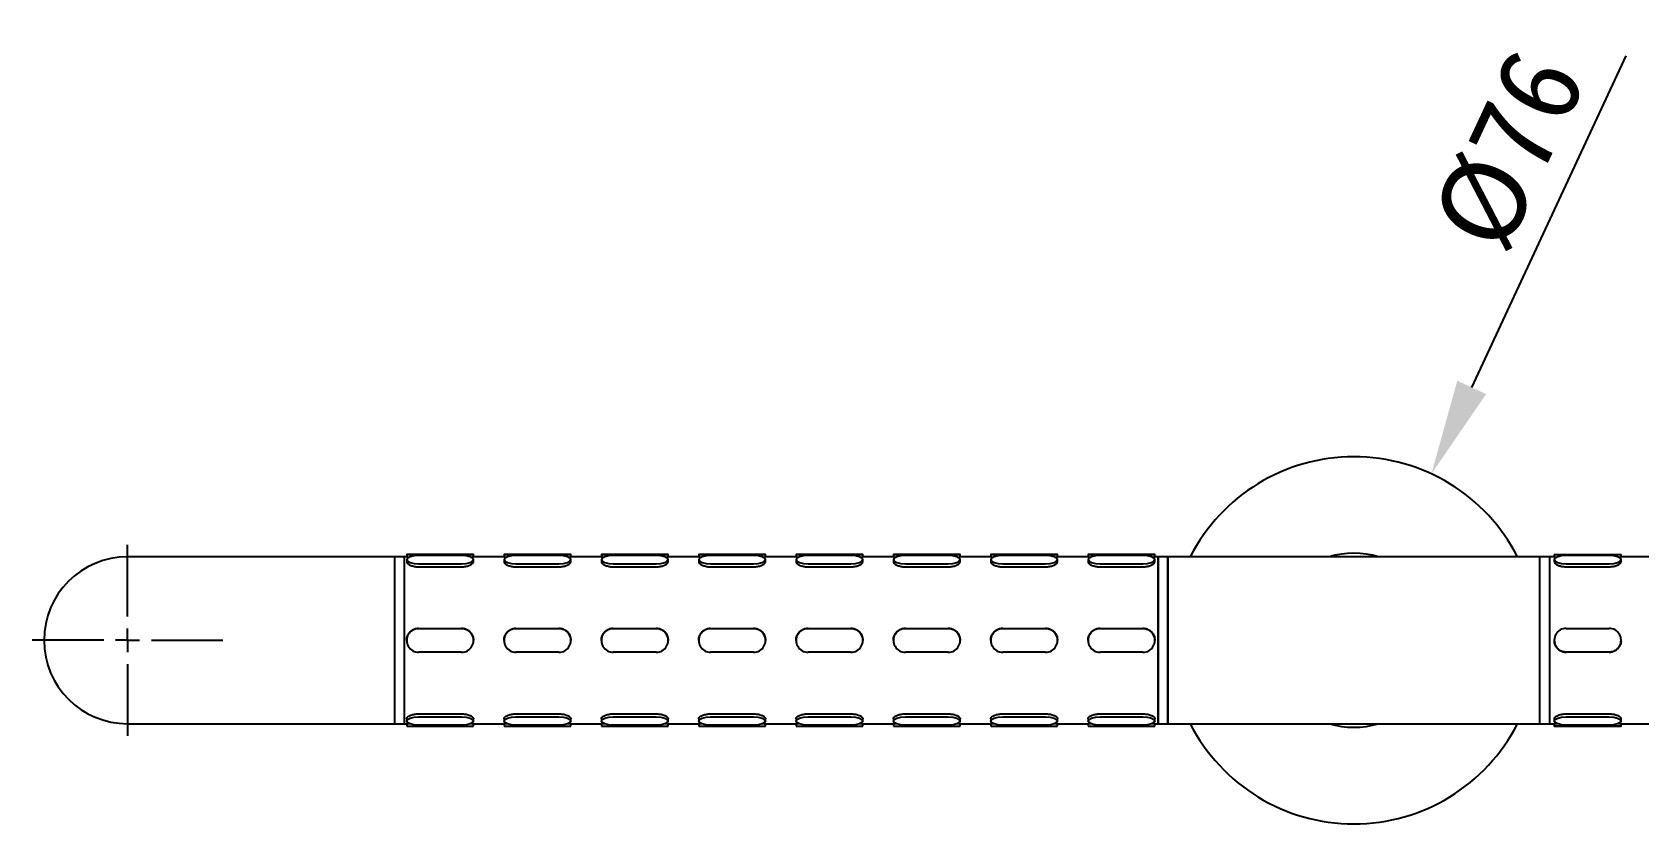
# Model space of a CAD drawing. Extents: x 72 to 1049, y 29 to 427.
# Drawn here: x 100.5 to 167.8, y 241 to 274.2 of the extents above; entities that cross this region are included whole.
import ezdxf

# ---------------------------------------------------------------- set-up
doc = ezdxf.new("R2010")
doc.units = 0
doc.header["$LTSCALE"] = 23.1
doc.header["$MEASUREMENT"] = 0
doc.linetypes.add('CENTERX2', pattern=[20.32, 12.7, -2.54, 2.54, -2.54])
doc.layers.get('0').update_dxf_attribs({"linetype": 'CONTINUOUS'})
doc.layers.get('Defpoints').update_dxf_attribs({"linetype": 'CONTINUOUS'})
doc.layers.add('中心线层', color=1, linetype='CENTERX2', lineweight=25)
doc.dimstyles.get("Standard").update_dxf_attribs({"dimtxt": 2.5, "dimasz": 0.18, "dimexe": 0.18, "dimexo": 0.0625, "dimgap": 0.09, "dimtad": 0, "dimtih": 1, "dimtoh": 1, "dimdec": 4, "dimzin": 0, "dimdsep": 46, "dimtxsty": 'Standard', "dimcen": 0.09, "dimadec": 0, "dimazin": 0, "dimtp": 0.001, "dimtm": 0.001, "dimtfac": 0.6, "dimtdec": 4, "dimtofl": 0, "dimtmove": 0, "dimatfit": 0, "dimfxl": 0, "dimtolj": 1, "dimtzin": 0, "dimarcsym": 0})

# ---------------------------------------------------------------- blocks, each defined once
blk = doc.blocks.new('SW_CENTERMARKSYMBOL_3')
at = {"layer": '中心线层', "color": 0}
for p, q in [((0, 1), (0, 4)), ((-1, 0), (-4, 0)), ((0, 0), (-0.5, 0)), ((0, 0), (0, 0.5)), ((0, 0), (0, -0.5)), ((0, 0), (0.5, 0)), ((1, 0), (4, 0)), ((0, -1), (0, -4))]:
    blk.add_line(p, q, dxfattribs=at)
blk = doc.blocks.new('*D30')
at = {"color": 0, "lineweight": -2}
blk.add_line((160.821, 259.328), (167.293, 273.229), dxfattribs=at)
at = {"color": 0}
blk.add_solid([(160.217, 259.609), (161.426, 259.047), (159.133, 255.702)], dxfattribs=at)
at = {"layer": 'Defpoints', "color": 0}
for p in [(159.133, 255.702), (152.633, 241.741)]:
    blk.add_point(p, dxfattribs=at)
at = {"color": 0, "insert": (162.409, 269.252), "char_height": 3.5, "attachment_point": 5, "rotation": 65.03359}
blk.add_mtext('\\A1;%%c76', dxfattribs=at)

msp = doc.modelspace()

# ---------------------------------------------------------------- linework, layer by layer
at = {"color": 7, "linetype": 'Continuous', "lineweight": 25}
for p, q in [((109.48306, 252.2214), (104.48306, 252.2214)), ((115.68306, 252.2214), (109.48306, 252.2214)), ((116.08306, 252.2214), (115.68306, 252.2214)), ((115.68306, 245.2214), (115.68306, 252.2214)), ((116.18942, 252.2214), (116.08306, 252.2214)), ((116.08306, 252.2214), (116.08306, 245.2214)), ((116.18306, 252.3214), (116.18306, 252.22052)), ((116.18306, 252.10367), (116.18306, 252.00889)), ((118.48306, 252.32166), (116.68306, 252.32166)), ((116.68306, 252.32115), (118.48306, 252.32115)), ((118.48306, 252.27492), (116.68306, 252.27492)), ((116.68306, 251.93243), (118.48306, 251.93243)), ((120.26942, 252.2214), (118.9769, 252.2214)), ((118.98306, 252.22052), (118.98306, 252.3214)), ((118.98306, 252.00889), (118.98306, 252.10367)), ((120.26306, 252.3214), (120.26306, 252.22052)), ((120.26306, 252.10367), (120.26306, 252.00889)), ((122.56306, 252.32166), (120.76306, 252.32166)), ((120.76306, 252.32115), (122.56306, 252.32115)), ((122.56306, 252.27492), (120.76306, 252.27492)), ((120.76306, 251.93243), (122.56306, 251.93243)), ((124.34942, 252.2214), (123.0569, 252.2214)), ((123.06306, 252.22052), (123.06306, 252.3214)), ((123.06306, 252.00889), (123.06306, 252.10367)), ((124.34306, 252.3214), (124.34306, 252.22052)), ((124.34306, 252.10367), (124.34306, 252.00889)), ((126.64306, 252.32166), (124.84306, 252.32166)), ((124.84306, 252.32115), (126.64306, 252.32115)), ((126.64306, 252.27492), (124.84306, 252.27492)), ((124.84306, 251.93243), (126.64306, 251.93243)), ((128.42942, 252.2214), (127.1369, 252.2214)), ((127.14306, 252.22052), (127.14306, 252.3214)), ((127.14306, 252.00889), (127.14306, 252.10367)), ((128.42306, 252.3214), (128.42306, 252.22052)), ((128.42306, 252.10367), (128.42306, 252.00889)), ((130.72306, 252.32166), (128.92306, 252.32166)), ((128.92306, 252.32115), (130.72306, 252.32115)), ((130.72306, 252.27492), (128.92306, 252.27492)), ((128.92306, 251.93243), (130.72306, 251.93243)), ((132.50942, 252.2214), (131.2169, 252.2214)), ((131.22306, 252.22052), (131.22306, 252.3214)), ((131.22306, 252.00889), (131.22306, 252.10367)), ((132.50306, 252.3214), (132.50306, 252.22052)), ((132.50306, 252.10367), (132.50306, 252.00889)), ((134.80306, 252.32166), (133.00306, 252.32166)), ((133.00306, 252.32115), (134.80306, 252.32115)), ((134.80306, 252.27492), (133.00306, 252.27492)), ((133.00306, 251.93243), (134.80306, 251.93243)), ((136.58942, 252.2214), (135.2969, 252.2214)), ((135.30306, 252.22052), (135.30306, 252.3214)), ((135.30306, 252.00889), (135.30306, 252.10367)), ((136.58306, 252.3214), (136.58306, 252.22052)), ((136.58306, 252.10367), (136.58306, 252.00889)), ((138.88306, 252.32166), (137.08306, 252.32166)), ((137.08306, 252.32115), (138.88306, 252.32115)), ((138.88306, 252.27492), (137.08306, 252.27492)), ((137.08306, 251.93243), (138.88306, 251.93243)), ((140.66942, 252.2214), (139.3769, 252.2214)), ((139.38306, 252.22052), (139.38306, 252.3214)), ((139.38306, 252.00889), (139.38306, 252.10367)), ((140.66306, 252.3214), (140.66306, 252.22052)), ((140.66306, 252.10367), (140.66306, 252.00889)), ((142.96306, 252.32166), (141.16306, 252.32166)), ((141.16306, 252.32115), (142.96306, 252.32115)), ((142.96306, 252.27492), (141.16306, 252.27492)), ((141.16306, 251.93243), (142.96306, 251.93243)), ((144.74942, 252.2214), (143.4569, 252.2214)), ((143.46306, 252.22052), (143.46306, 252.3214)), ((143.46306, 252.00889), (143.46306, 252.10367)), ((144.74306, 252.3214), (144.74306, 252.22052)), ((144.74306, 252.10367), (144.74306, 252.00889)), ((147.04306, 252.32166), (145.24306, 252.32166)), ((145.24306, 252.32115), (147.04306, 252.32115)), ((147.04306, 252.27492), (145.24306, 252.27492)), ((145.24306, 251.93243), (147.04306, 251.93243)), ((147.68306, 252.2214), (147.5369, 252.2214)), ((147.54306, 252.22052), (147.54306, 252.3214)), ((147.54306, 252.00889), (147.54306, 252.10367)), ((148.08306, 252.2214), (147.68306, 252.2214)), ((147.68306, 245.2214), (147.68306, 252.2214)), ((147.68306, 252.2214), (147.68306, 252.15222)), ((147.68306, 252.15222), (147.68306, 245.2214)), ((155.88306, 252.2214), (148.08306, 252.2214)), ((148.08306, 252.2214), (148.08306, 252.15222)), ((148.08306, 245.2214), (148.08306, 252.2214)), ((148.08306, 252.15222), (148.08306, 245.2214)), ((163.68306, 252.2214), (155.88306, 252.2214)), ((164.08306, 252.2214), (163.68306, 252.2214)), ((163.68306, 245.2214), (163.68306, 252.2214)), ((164.28927, 252.2214), (164.08306, 252.2214)), ((164.08306, 252.2214), (164.08306, 245.2214)), ((164.28306, 252.3214), (164.28306, 252.22052)), ((164.28306, 252.10458), (164.28306, 252.00977)), ((164.78306, 252.32152), (166.58306, 252.32152)), ((166.58306, 252.27548), (164.78306, 252.27548)), ((164.78306, 251.93367), (166.58306, 251.93367)), ((168.36927, 252.2214), (167.07676, 252.2214)), ((167.08306, 252.22052), (167.08306, 252.3214)), ((167.08306, 252.00977), (167.08306, 252.10458)), ((116.68306, 251.80475), (118.48306, 251.80475)), ((120.76306, 251.80475), (122.56306, 251.80475)), ((124.84306, 251.80475), (126.64306, 251.80475)), ((128.92306, 251.80475), (130.72306, 251.80475)), ((133.00306, 251.80475), (134.80306, 251.80475)), ((137.08306, 251.80475), (138.88306, 251.80475)), ((141.16306, 251.80475), (142.96306, 251.80475)), ((145.24306, 251.80475), (147.04306, 251.80475)), ((164.78306, 251.80596), (166.58306, 251.80596)), ((116.68306, 249.21965), (118.48306, 249.21965)), ((116.68306, 249.21958), (118.48306, 249.21958)), ((120.76306, 249.21965), (122.56306, 249.21965)), ((120.76306, 249.21958), (122.56306, 249.21958)), ((124.84306, 249.21965), (126.64306, 249.21965)), ((124.84306, 249.21958), (126.64306, 249.21958)), ((128.92306, 249.21965), (130.72306, 249.21965)), ((128.92306, 249.21958), (130.72306, 249.21958)), ((133.00306, 249.21965), (134.80306, 249.21965)), ((133.00306, 249.21958), (134.80306, 249.21958)), ((137.08306, 249.21965), (138.88306, 249.21965)), ((137.08306, 249.21958), (138.88306, 249.21958)), ((141.16306, 249.21965), (142.96306, 249.21965)), ((141.16306, 249.21958), (142.96306, 249.21958)), ((145.24306, 249.21965), (147.04306, 249.21965)), ((145.24306, 249.21958), (147.04306, 249.21958)), ((164.78306, 249.22222), (166.58306, 249.22222)), ((116.18306, 248.71963), (116.18306, 248.71958)), ((118.98306, 248.71958), (118.98306, 248.71963)), ((120.26306, 248.71963), (120.26306, 248.71958)), ((123.06306, 248.71958), (123.06306, 248.71963)), ((124.34306, 248.71963), (124.34306, 248.71958)), ((127.14306, 248.71958), (127.14306, 248.71963)), ((128.42306, 248.71963), (128.42306, 248.71958)), ((131.22306, 248.71958), (131.22306, 248.71963)), ((132.50306, 248.71963), (132.50306, 248.71958)), ((135.30306, 248.71958), (135.30306, 248.71963)), ((136.58306, 248.71963), (136.58306, 248.71958)), ((139.38306, 248.71958), (139.38306, 248.71963)), ((140.66306, 248.71963), (140.66306, 248.71958)), ((143.46306, 248.71958), (143.46306, 248.71963)), ((144.74306, 248.71963), (144.74306, 248.71958)), ((147.54306, 248.71958), (147.54306, 248.71963)), ((164.28306, 248.72222), (164.28306, 248.7222)), ((167.08306, 248.7222), (167.08306, 248.72222)), ((118.48306, 248.21958), (116.68306, 248.21958)), ((122.56306, 248.21958), (120.76306, 248.21958)), ((126.64306, 248.21958), (124.84306, 248.21958)), ((130.72306, 248.21958), (128.92306, 248.21958)), ((134.80306, 248.21958), (133.00306, 248.21958)), ((138.88306, 248.21958), (137.08306, 248.21958)), ((142.96306, 248.21958), (141.16306, 248.21958)), ((147.04306, 248.21958), (145.24306, 248.21958)), ((166.58306, 248.22222), (164.78306, 248.22222)), ((166.58306, 248.22219), (164.78306, 248.22219)), ((104.48306, 245.2214), (109.48306, 245.2214)), ((109.48306, 245.2214), (115.68306, 245.2214)), ((115.68306, 245.2214), (116.08306, 245.2214)), ((116.08306, 245.2214), (116.18922, 245.2214)), ((116.18306, 245.4327), (116.18306, 245.33789)), ((116.18306, 245.22229), (116.18306, 245.1214)), ((116.68306, 245.63639), (118.48306, 245.63639)), ((116.68306, 245.50866), (118.48306, 245.50866)), ((118.48306, 245.16712), (116.68306, 245.16712)), ((118.9767, 245.2214), (120.26922, 245.2214)), ((118.98306, 245.33789), (118.98306, 245.4327)), ((118.98306, 245.1214), (118.98306, 245.22229)), ((120.26306, 245.4327), (120.26306, 245.33789)), ((120.26306, 245.22229), (120.26306, 245.1214)), ((120.76306, 245.63639), (122.56306, 245.63639)), ((120.76306, 245.50866), (122.56306, 245.50866)), ((122.56306, 245.16712), (120.76306, 245.16712)), ((123.0567, 245.2214), (124.34922, 245.2214)), ((123.06306, 245.33789), (123.06306, 245.4327)), ((123.06306, 245.1214), (123.06306, 245.22229)), ((124.34306, 245.4327), (124.34306, 245.33789)), ((124.34306, 245.22229), (124.34306, 245.1214)), ((124.84306, 245.63639), (126.64306, 245.63639)), ((124.84306, 245.50866), (126.64306, 245.50866)), ((126.64306, 245.16712), (124.84306, 245.16712)), ((127.1367, 245.2214), (128.42922, 245.2214)), ((127.14306, 245.33789), (127.14306, 245.4327)), ((127.14306, 245.1214), (127.14306, 245.22229)), ((128.42306, 245.4327), (128.42306, 245.33789)), ((128.42306, 245.22229), (128.42306, 245.1214)), ((128.92306, 245.63639), (130.72306, 245.63639)), ((128.92306, 245.50866), (130.72306, 245.50866)), ((130.72306, 245.16712), (128.92306, 245.16712)), ((131.2167, 245.2214), (132.50922, 245.2214)), ((131.22306, 245.33789), (131.22306, 245.4327)), ((131.22306, 245.1214), (131.22306, 245.22229)), ((132.50306, 245.4327), (132.50306, 245.33789)), ((132.50306, 245.22229), (132.50306, 245.1214)), ((133.00306, 245.63639), (134.80306, 245.63639)), ((133.00306, 245.50866), (134.80306, 245.50866)), ((134.80306, 245.16712), (133.00306, 245.16712)), ((135.2967, 245.2214), (136.58922, 245.2214)), ((135.30306, 245.33789), (135.30306, 245.4327)), ((135.30306, 245.1214), (135.30306, 245.22229)), ((136.58306, 245.4327), (136.58306, 245.33789)), ((136.58306, 245.22229), (136.58306, 245.1214)), ((137.08306, 245.63639), (138.88306, 245.63639)), ((137.08306, 245.50866), (138.88306, 245.50866)), ((138.88306, 245.16712), (137.08306, 245.16712)), ((139.3767, 245.2214), (140.66922, 245.2214)), ((139.38306, 245.33789), (139.38306, 245.4327)), ((139.38306, 245.1214), (139.38306, 245.22229)), ((140.66306, 245.4327), (140.66306, 245.33789)), ((140.66306, 245.22229), (140.66306, 245.1214)), ((141.16306, 245.63639), (142.96306, 245.63639)), ((141.16306, 245.50866), (142.96306, 245.50866)), ((142.96306, 245.16712), (141.16306, 245.16712)), ((143.4567, 245.2214), (144.74922, 245.2214)), ((143.46306, 245.33789), (143.46306, 245.4327)), ((143.46306, 245.1214), (143.46306, 245.22229)), ((144.74306, 245.4327), (144.74306, 245.33789)), ((144.74306, 245.22229), (144.74306, 245.1214)), ((145.24306, 245.63639), (147.04306, 245.63639)), ((145.24306, 245.50866), (147.04306, 245.50866)), ((147.04306, 245.16712), (145.24306, 245.16712)), ((147.5367, 245.2214), (147.68306, 245.2214)), ((147.54306, 245.33789), (147.54306, 245.4327)), ((147.54306, 245.1214), (147.54306, 245.22229)), ((147.68306, 245.2214), (148.08306, 245.2214)), ((148.08306, 245.2214), (155.88306, 245.2214)), ((155.88306, 245.2214), (163.68306, 245.2214)), ((163.68306, 245.2214), (164.08306, 245.2214)), ((164.08306, 245.2214), (164.28936, 245.2214)), ((164.28306, 245.43358), (164.28306, 245.33879)), ((164.28306, 245.22229), (164.28306, 245.1214)), ((164.78306, 245.6376), (166.58306, 245.6376)), ((164.78306, 245.50991), (166.58306, 245.50991)), ((166.58306, 245.16767), (164.78306, 245.16767)), ((167.07685, 245.2214), (168.36936, 245.2214)), ((167.08306, 245.33879), (167.08306, 245.43358)), ((167.08306, 245.1214), (167.08306, 245.22229)), ((116.68306, 245.12115), (118.48306, 245.12115)), ((120.76306, 245.12115), (122.56306, 245.12115)), ((124.84306, 245.12115), (126.64306, 245.12115)), ((128.92306, 245.12115), (130.72306, 245.12115)), ((133.00306, 245.12115), (134.80306, 245.12115)), ((137.08306, 245.12115), (138.88306, 245.12115)), ((141.16306, 245.12115), (142.96306, 245.12115)), ((145.24306, 245.12115), (147.04306, 245.12115)), ((164.78306, 245.12152), (166.58306, 245.12152)), ((166.58306, 245.12129), (164.78306, 245.12129))]:
    msp.add_line(p, q, dxfattribs=at)
at = {"color": 7, "linetype": 'Continuous', "lineweight": 25, "flags": 128}
for points in [[(116.68306, 252.32166), (116.49172, 252.32164), (116.32951, 252.32158), (116.22112, 252.3215), (116.18306, 252.3214), (116.22112, 252.32131), (116.32951, 252.32122), (116.49172, 252.32117), (116.68306, 252.32115)], [(116.68306, 252.27492), (116.49172, 252.26189), (116.32951, 252.22476), (116.22112, 252.16921), (116.18306, 252.10367), (116.22112, 252.03814), (116.32951, 251.98258), (116.49172, 251.94546), (116.68306, 251.93243)], [(118.48306, 252.32115), (118.6744, 252.32117), (118.83661, 252.32122), (118.945, 252.32131), (118.98306, 252.3214), (118.945, 252.3215), (118.83661, 252.32158), (118.6744, 252.32164), (118.48306, 252.32166)], [(118.48306, 251.93243), (118.6744, 251.94546), (118.83661, 251.98258), (118.945, 252.03814), (118.98306, 252.10367), (118.945, 252.16921), (118.83661, 252.22476), (118.6744, 252.26189), (118.48306, 252.27492)], [(120.76306, 252.32166), (120.57172, 252.32164), (120.40951, 252.32158), (120.30112, 252.3215), (120.26306, 252.3214), (120.30112, 252.32131), (120.40951, 252.32122), (120.57172, 252.32117), (120.76306, 252.32115)], [(120.76306, 252.27492), (120.57172, 252.26189), (120.40951, 252.22476), (120.30112, 252.16921), (120.26306, 252.10367), (120.30112, 252.03814), (120.40951, 251.98258), (120.57172, 251.94546), (120.76306, 251.93243)], [(122.56306, 252.32115), (122.7544, 252.32117), (122.91661, 252.32122), (123.025, 252.32131), (123.06306, 252.3214), (123.025, 252.3215), (122.91661, 252.32158), (122.7544, 252.32164), (122.56306, 252.32166)], [(122.56306, 251.93243), (122.7544, 251.94546), (122.91661, 251.98258), (123.025, 252.03814), (123.06306, 252.10367), (123.025, 252.16921), (122.91661, 252.22476), (122.7544, 252.26189), (122.56306, 252.27492)], [(124.84306, 252.32166), (124.65172, 252.32164), (124.48951, 252.32158), (124.38112, 252.3215), (124.34306, 252.3214), (124.38112, 252.32131), (124.48951, 252.32122), (124.65172, 252.32117), (124.84306, 252.32115)], [(124.84306, 252.27492), (124.65172, 252.26189), (124.48951, 252.22476), (124.38112, 252.16921), (124.34306, 252.10367), (124.38112, 252.03814), (124.48951, 251.98258), (124.65172, 251.94546), (124.84306, 251.93243)], [(126.64306, 252.32115), (126.8344, 252.32117), (126.99661, 252.32122), (127.105, 252.32131), (127.14306, 252.3214), (127.105, 252.3215), (126.99661, 252.32158), (126.8344, 252.32164), (126.64306, 252.32166)], [(126.64306, 251.93243), (126.8344, 251.94546), (126.99661, 251.98258), (127.105, 252.03814), (127.14306, 252.10367), (127.105, 252.16921), (126.99661, 252.22476), (126.8344, 252.26189), (126.64306, 252.27492)], [(128.92306, 252.32166), (128.73172, 252.32164), (128.56951, 252.32158), (128.46112, 252.3215), (128.42306, 252.3214), (128.46112, 252.32131), (128.56951, 252.32122), (128.73172, 252.32117), (128.92306, 252.32115)], [(128.92306, 252.27492), (128.73172, 252.26189), (128.56951, 252.22476), (128.46112, 252.16921), (128.42306, 252.10367), (128.46112, 252.03814), (128.56951, 251.98258), (128.73172, 251.94546), (128.92306, 251.93243)], [(130.72306, 252.32115), (130.9144, 252.32117), (131.07661, 252.32122), (131.185, 252.32131), (131.22306, 252.3214), (131.185, 252.3215), (131.07661, 252.32158), (130.9144, 252.32164), (130.72306, 252.32166)], [(130.72306, 251.93243), (130.9144, 251.94546), (131.07661, 251.98258), (131.185, 252.03814), (131.22306, 252.10367), (131.185, 252.16921), (131.07661, 252.22476), (130.9144, 252.26189), (130.72306, 252.27492)], [(133.00306, 252.32166), (132.81172, 252.32164), (132.64951, 252.32158), (132.54112, 252.3215), (132.50306, 252.3214), (132.54112, 252.32131), (132.64951, 252.32122), (132.81172, 252.32117), (133.00306, 252.32115)], [(133.00306, 252.27492), (132.81172, 252.26189), (132.64951, 252.22476), (132.54112, 252.16921), (132.50306, 252.10367), (132.54112, 252.03814), (132.64951, 251.98258), (132.81172, 251.94546), (133.00306, 251.93243)], [(134.80306, 252.32115), (134.9944, 252.32117), (135.15661, 252.32122), (135.265, 252.32131), (135.30306, 252.3214), (135.265, 252.3215), (135.15661, 252.32158), (134.9944, 252.32164), (134.80306, 252.32166)], [(134.80306, 251.93243), (134.9944, 251.94546), (135.15661, 251.98258), (135.265, 252.03814), (135.30306, 252.10367), (135.265, 252.16921), (135.15661, 252.22476), (134.9944, 252.26189), (134.80306, 252.27492)], [(137.08306, 252.32166), (136.89172, 252.32164), (136.72951, 252.32158), (136.62112, 252.3215), (136.58306, 252.3214), (136.62112, 252.32131), (136.72951, 252.32122), (136.89172, 252.32117), (137.08306, 252.32115)], [(137.08306, 252.27492), (136.89172, 252.26189), (136.72951, 252.22476), (136.62112, 252.16921), (136.58306, 252.10367), (136.62112, 252.03814), (136.72951, 251.98258), (136.89172, 251.94546), (137.08306, 251.93243)], [(138.88306, 252.32115), (139.0744, 252.32117), (139.23661, 252.32122), (139.345, 252.32131), (139.38306, 252.3214), (139.345, 252.3215), (139.23661, 252.32158), (139.0744, 252.32164), (138.88306, 252.32166)], [(138.88306, 251.93243), (139.0744, 251.94546), (139.23661, 251.98258), (139.345, 252.03814), (139.38306, 252.10367), (139.345, 252.16921), (139.23661, 252.22476), (139.0744, 252.26189), (138.88306, 252.27492)], [(141.16306, 252.32166), (140.97172, 252.32164), (140.80951, 252.32158), (140.70112, 252.3215), (140.66306, 252.3214), (140.70112, 252.32131), (140.80951, 252.32122), (140.97172, 252.32117), (141.16306, 252.32115)], [(141.16306, 252.27492), (140.97172, 252.26189), (140.80951, 252.22476), (140.70112, 252.16921), (140.66306, 252.10367), (140.70112, 252.03814), (140.80951, 251.98258), (140.97172, 251.94546), (141.16306, 251.93243)], [(142.96306, 252.32115), (143.1544, 252.32117), (143.31661, 252.32122), (143.425, 252.32131), (143.46306, 252.3214), (143.425, 252.3215), (143.31661, 252.32158), (143.1544, 252.32164), (142.96306, 252.32166)], [(142.96306, 251.93243), (143.1544, 251.94546), (143.31661, 251.98258), (143.425, 252.03814), (143.46306, 252.10367), (143.425, 252.16921), (143.31661, 252.22476), (143.1544, 252.26189), (142.96306, 252.27492)], [(145.24306, 252.32166), (145.05172, 252.32164), (144.88951, 252.32158), (144.78112, 252.3215), (144.74306, 252.3214), (144.78112, 252.32131), (144.88951, 252.32122), (145.05172, 252.32117), (145.24306, 252.32115)], [(145.24306, 252.27492), (145.05172, 252.26189), (144.88951, 252.22476), (144.78112, 252.16921), (144.74306, 252.10367), (144.78112, 252.03814), (144.88951, 251.98258), (145.05172, 251.94546), (145.24306, 251.93243)], [(147.04306, 252.32115), (147.2344, 252.32117), (147.39661, 252.32122), (147.505, 252.32131), (147.54306, 252.3214), (147.505, 252.3215), (147.39661, 252.32158), (147.2344, 252.32164), (147.04306, 252.32166)], [(147.04306, 251.93243), (147.2344, 251.94546), (147.39661, 251.98258), (147.505, 252.03814), (147.54306, 252.10367), (147.505, 252.16921), (147.39661, 252.22476), (147.2344, 252.26189), (147.04306, 252.27492)], [(164.28306, 252.3214), (164.32112, 252.32145), (164.42951, 252.32148), (164.59172, 252.32151), (164.78306, 252.32152)], [(164.78306, 252.27548), (164.59172, 252.26247), (164.42951, 252.22542), (164.32112, 252.16998), (164.28306, 252.10458), (164.32112, 252.03917), (164.42951, 251.98373), (164.59172, 251.94668), (164.78306, 251.93367)], [(166.58306, 252.32152), (166.7744, 252.32151), (166.93661, 252.32148), (167.045, 252.32145), (167.08306, 252.3214)], [(166.58306, 251.93367), (166.7744, 251.94668), (166.93661, 251.98373), (167.045, 252.03917), (167.08306, 252.10458), (167.045, 252.16998), (166.93661, 252.22542), (166.7744, 252.26247), (166.58306, 252.27548)], [(116.68306, 245.16712), (116.49172, 245.18012), (116.32951, 245.21713), (116.22112, 245.27254), (116.18306, 245.33789), (116.22112, 245.40324), (116.32951, 245.45864), (116.49172, 245.49566), (116.68306, 245.50866)], [(118.48306, 245.50866), (118.6744, 245.49566), (118.83661, 245.45864), (118.945, 245.40324), (118.98306, 245.33789), (118.945, 245.27254), (118.83661, 245.21713), (118.6744, 245.18012), (118.48306, 245.16712)], [(120.76306, 245.16712), (120.57172, 245.18012), (120.40951, 245.21713), (120.30112, 245.27254), (120.26306, 245.33789), (120.30112, 245.40324), (120.40951, 245.45864), (120.57172, 245.49566), (120.76306, 245.50866)], [(122.56306, 245.50866), (122.7544, 245.49566), (122.91661, 245.45864), (123.025, 245.40324), (123.06306, 245.33789), (123.025, 245.27254), (122.91661, 245.21713), (122.7544, 245.18012), (122.56306, 245.16712)], [(124.84306, 245.16712), (124.65172, 245.18012), (124.48951, 245.21713), (124.38112, 245.27254), (124.34306, 245.33789), (124.38112, 245.40324), (124.48951, 245.45864), (124.65172, 245.49566), (124.84306, 245.50866)], [(126.64306, 245.50866), (126.8344, 245.49566), (126.99661, 245.45864), (127.105, 245.40324), (127.14306, 245.33789), (127.105, 245.27254), (126.99661, 245.21713), (126.8344, 245.18012), (126.64306, 245.16712)], [(128.92306, 245.16712), (128.73172, 245.18012), (128.56951, 245.21713), (128.46112, 245.27254), (128.42306, 245.33789), (128.46112, 245.40324), (128.56951, 245.45864), (128.73172, 245.49566), (128.92306, 245.50866)], [(130.72306, 245.50866), (130.9144, 245.49566), (131.07661, 245.45864), (131.185, 245.40324), (131.22306, 245.33789), (131.185, 245.27254), (131.07661, 245.21713), (130.9144, 245.18012), (130.72306, 245.16712)], [(133.00306, 245.16712), (132.81172, 245.18012), (132.64951, 245.21713), (132.54112, 245.27254), (132.50306, 245.33789), (132.54112, 245.40324), (132.64951, 245.45864), (132.81172, 245.49566), (133.00306, 245.50866)], [(134.80306, 245.50866), (134.9944, 245.49566), (135.15661, 245.45864), (135.265, 245.40324), (135.30306, 245.33789), (135.265, 245.27254), (135.15661, 245.21713), (134.9944, 245.18012), (134.80306, 245.16712)], [(137.08306, 245.16712), (136.89172, 245.18012), (136.72951, 245.21713), (136.62112, 245.27254), (136.58306, 245.33789), (136.62112, 245.40324), (136.72951, 245.45864), (136.89172, 245.49566), (137.08306, 245.50866)], [(138.88306, 245.50866), (139.0744, 245.49566), (139.23661, 245.45864), (139.345, 245.40324), (139.38306, 245.33789), (139.345, 245.27254), (139.23661, 245.21713), (139.0744, 245.18012), (138.88306, 245.16712)], [(141.16306, 245.16712), (140.97172, 245.18012), (140.80951, 245.21713), (140.70112, 245.27254), (140.66306, 245.33789), (140.70112, 245.40324), (140.80951, 245.45864), (140.97172, 245.49566), (141.16306, 245.50866)], [(142.96306, 245.50866), (143.1544, 245.49566), (143.31661, 245.45864), (143.425, 245.40324), (143.46306, 245.33789), (143.425, 245.27254), (143.31661, 245.21713), (143.1544, 245.18012), (142.96306, 245.16712)], [(145.24306, 245.16712), (145.05172, 245.18012), (144.88951, 245.21713), (144.78112, 245.27254), (144.74306, 245.33789), (144.78112, 245.40324), (144.88951, 245.45864), (145.05172, 245.49566), (145.24306, 245.50866)], [(147.04306, 245.50866), (147.2344, 245.49566), (147.39661, 245.45864), (147.505, 245.40324), (147.54306, 245.33789), (147.505, 245.27254), (147.39661, 245.21713), (147.2344, 245.18012), (147.04306, 245.16712)], [(164.78306, 245.16767), (164.59172, 245.1807), (164.42951, 245.21779), (164.32112, 245.27331), (164.28306, 245.33879), (164.32112, 245.40427), (164.42951, 245.45979), (164.59172, 245.49688), (164.78306, 245.50991)], [(166.58306, 245.50991), (166.7744, 245.49688), (166.93661, 245.45979), (167.045, 245.40427), (167.08306, 245.33879), (167.045, 245.27331), (166.93661, 245.21779), (166.7744, 245.1807), (166.58306, 245.16767)], [(164.78306, 245.12129), (164.59172, 245.1213), (164.42951, 245.12132), (164.32112, 245.12136), (164.28306, 245.1214), (164.32112, 245.12145), (164.42951, 245.12148), (164.59172, 245.12151), (164.78306, 245.12152)], [(166.58306, 245.12152), (166.7744, 245.12151), (166.93661, 245.12148), (167.045, 245.12145), (167.08306, 245.1214), (167.045, 245.12136), (166.93661, 245.12132), (166.7744, 245.1213), (166.58306, 245.12129)]]:
    msp.add_lwpolyline(points, dxfattribs=at)
at = {"color": 7, "linetype": 'Continuous', "lineweight": 25}
for centre, radius, start, end in [((155.88306, 248.7214), 7.7, 27.0356918, 152.9643082), ((104.48306, 248.7214), 3.5, 90, 180), ((155.88306, 248.7214), 3.65, 73.5170299, 106.4829701), ((116.68306, 248.71958), 0.5, 89.9999941, 270.0000059), ((118.48306, 248.71958), 0.5, 269.9999941, 90.0000059), ((120.76306, 248.71958), 0.5, 89.9999941, 270.0000059), ((122.56306, 248.71958), 0.5, 269.9999941, 90.0000059), ((124.84306, 248.71958), 0.5, 89.9999941, 270.0000059), ((126.64306, 248.71958), 0.5, 269.9999941, 90.0000059), ((128.92306, 248.71958), 0.5, 89.9999941, 270.0000059), ((130.72306, 248.71958), 0.5, 269.9999941, 90.0000059), ((133.00306, 248.71958), 0.5, 89.9999941, 270.0000059), ((134.80306, 248.71958), 0.5, 269.9999941, 90.0000059), ((137.08306, 248.71958), 0.5, 89.9999941, 270.0000059), ((138.88306, 248.71958), 0.5, 269.9999941, 90.0000059), ((141.16306, 248.71958), 0.5, 89.9999941, 270.0000059), ((142.96306, 248.71958), 0.5, 269.9999941, 90.0000059), ((145.24306, 248.71958), 0.5, 89.9999941, 270.0000059), ((147.04306, 248.71958), 0.5, 269.9999941, 90.0000059), ((164.78306, 248.72222), 0.5, 89.9999988, 270.0000012), ((166.58306, 248.72222), 0.5, 269.9999988, 90.0000012), ((104.48306, 248.7214), 3.5, 180, 270), ((155.88306, 248.7214), 7.7, 207.0356918, 332.9643082), ((155.88306, 248.7214), 3.65, 253.5170299, 286.4829701), ((116.55806, 492.086), 246.96488, 269.9130001, 270.029), ((118.60806, 492.086), 246.96488, 269.971, 270.0869999), ((120.63806, 492.086), 246.96488, 269.9130001, 270.029), ((122.68806, 492.086), 246.96488, 269.971, 270.0869999), ((124.71806, 492.086), 246.96488, 269.9130001, 270.029), ((126.76806, 492.086), 246.96488, 269.971, 270.0869999), ((128.79806, 492.086), 246.96488, 269.9130001, 270.029), ((130.84806, 492.086), 246.96488, 269.971, 270.0869999), ((132.87806, 492.086), 246.96488, 269.9130001, 270.029), ((134.92806, 492.086), 246.96488, 269.971, 270.0869999), ((136.95806, 492.086), 246.96488, 269.9130001, 270.029), ((139.00806, 492.086), 246.96488, 269.971, 270.0869999), ((141.03806, 492.086), 246.96488, 269.9130001, 270.029), ((143.08806, 492.086), 246.96488, 269.971, 270.0869999), ((145.11806, 492.086), 246.96488, 269.9130001, 270.029), ((147.16806, 492.086), 246.96488, 269.971, 270.0869999)]:
    msp.add_arc(centre, radius, start, end, dxfattribs=at)
for points, knots in [([(116.1893, 252.00877), (116.18757, 252.0027), (116.18063, 251.97834), (116.22584, 251.92878), (116.32045, 251.87033), (116.45988, 251.82493), (116.58852, 251.80635), (116.66387, 251.80507), (116.68306, 251.80475)], [0, 0, 0, 0, 0.07049632, 0.28294968, 0.49615414, 0.71125472, 0.92647591, 1, 1, 1, 1]), ([(116.18942, 252.2205), (116.18766, 252.22075), (116.1808, 252.2217), (116.21595, 252.21627), (116.27244, 252.20987), (116.29496, 252.20731)], [0, 0, 0, 0, 0.17169657, 0.66995024, 1, 1, 1, 1]), ([(118.48306, 251.80475), (118.53893, 251.80738), (118.65067, 251.81265), (118.80012, 251.85247), (118.91244, 251.90719), (118.97685, 251.96377), (118.97683, 251.99609), (118.97682, 252.00902)], [0, 0, 0, 0, 0.21324843, 0.42644388, 0.64101168, 0.85649491, 1, 1, 1, 1]), ([(118.86907, 252.20718), (118.88172, 252.20849), (118.93331, 252.21382), (118.97596, 252.22044), (118.97663, 252.22051), (118.9769, 252.22053)], [0, 0, 0, 0, 0.162467613, 0.662663193, 1, 1, 1, 1]), ([(120.2693, 252.00877), (120.26757, 252.0027), (120.26063, 251.97834), (120.30584, 251.92878), (120.40045, 251.87033), (120.53988, 251.82493), (120.66852, 251.80635), (120.74387, 251.80507), (120.76306, 251.80475)], [0, 0, 0, 0, 0.07049632, 0.28294968, 0.49615414, 0.71125472, 0.92647591, 1, 1, 1, 1]), ([(120.26942, 252.2205), (120.26766, 252.22075), (120.2608, 252.2217), (120.29595, 252.21627), (120.35244, 252.20987), (120.37496, 252.20731)], [0, 0, 0, 0, 0.17169657, 0.66995024, 1, 1, 1, 1]), ([(122.56306, 251.80475), (122.61893, 251.80738), (122.73067, 251.81265), (122.88012, 251.85247), (122.99244, 251.90719), (123.05685, 251.96377), (123.05683, 251.99609), (123.05682, 252.00902)], [0, 0, 0, 0, 0.21324843, 0.42644388, 0.64101168, 0.85649491, 1, 1, 1, 1]), ([(122.94907, 252.20718), (122.96172, 252.20849), (123.01331, 252.21382), (123.05596, 252.22044), (123.05663, 252.22051), (123.0569, 252.22053)], [0, 0, 0, 0, 0.162467613, 0.662663193, 1, 1, 1, 1]), ([(124.3493, 252.00877), (124.34757, 252.0027), (124.34063, 251.97834), (124.38584, 251.92878), (124.48045, 251.87033), (124.61988, 251.82493), (124.74852, 251.80635), (124.82387, 251.80507), (124.84306, 251.80475)], [0, 0, 0, 0, 0.07049632, 0.28294968, 0.49615414, 0.71125472, 0.92647591, 1, 1, 1, 1]), ([(124.34942, 252.2205), (124.34766, 252.22075), (124.3408, 252.2217), (124.37595, 252.21627), (124.43244, 252.20987), (124.45496, 252.20731)], [0, 0, 0, 0, 0.17169657, 0.66995024, 1, 1, 1, 1]), ([(126.64306, 251.80475), (126.69893, 251.80738), (126.81067, 251.81265), (126.96012, 251.85247), (127.07244, 251.90719), (127.13685, 251.96377), (127.13683, 251.99609), (127.13682, 252.00902)], [0, 0, 0, 0, 0.21324843, 0.42644388, 0.64101168, 0.85649491, 1, 1, 1, 1]), ([(127.02907, 252.20718), (127.04172, 252.20849), (127.09331, 252.21382), (127.13596, 252.22044), (127.13663, 252.22051), (127.1369, 252.22053)], [0, 0, 0, 0, 0.162467613, 0.662663193, 1, 1, 1, 1]), ([(128.4293, 252.00877), (128.42757, 252.0027), (128.42063, 251.97834), (128.46584, 251.92878), (128.56045, 251.87033), (128.69988, 251.82493), (128.82852, 251.80635), (128.90387, 251.80507), (128.92306, 251.80475)], [0, 0, 0, 0, 0.07049632, 0.28294968, 0.49615414, 0.71125472, 0.92647591, 1, 1, 1, 1]), ([(128.42942, 252.2205), (128.42766, 252.22075), (128.4208, 252.2217), (128.45595, 252.21627), (128.51244, 252.20987), (128.53496, 252.20731)], [0, 0, 0, 0, 0.17169657, 0.66995024, 1, 1, 1, 1]), ([(130.72306, 251.80475), (130.77893, 251.80738), (130.89067, 251.81265), (131.04012, 251.85247), (131.15244, 251.90719), (131.21685, 251.96377), (131.21683, 251.99609), (131.21682, 252.00902)], [0, 0, 0, 0, 0.21324843, 0.42644388, 0.64101168, 0.85649491, 1, 1, 1, 1]), ([(131.10907, 252.20718), (131.12172, 252.20849), (131.17331, 252.21382), (131.21596, 252.22044), (131.21663, 252.22051), (131.2169, 252.22053)], [0, 0, 0, 0, 0.16246761, 0.66266319, 1, 1, 1, 1]), ([(132.5093, 252.00877), (132.50757, 252.0027), (132.50063, 251.97834), (132.54584, 251.92878), (132.64045, 251.87033), (132.77988, 251.82493), (132.90852, 251.80635), (132.98387, 251.80507), (133.00306, 251.80475)], [0, 0, 0, 0, 0.07049632, 0.28294968, 0.49615414, 0.71125472, 0.92647591, 1, 1, 1, 1]), ([(132.50942, 252.2205), (132.50766, 252.22075), (132.5008, 252.2217), (132.53595, 252.21627), (132.59244, 252.20987), (132.61496, 252.20731)], [0, 0, 0, 0, 0.17169657, 0.66995024, 1, 1, 1, 1]), ([(134.80306, 251.80475), (134.85893, 251.80738), (134.97067, 251.81265), (135.12012, 251.85247), (135.23244, 251.90719), (135.29685, 251.96377), (135.29683, 251.99609), (135.29682, 252.00902)], [0, 0, 0, 0, 0.21324843, 0.42644388, 0.64101168, 0.85649491, 1, 1, 1, 1]), ([(135.18907, 252.20718), (135.20172, 252.20849), (135.25331, 252.21382), (135.29596, 252.22044), (135.29663, 252.22051), (135.2969, 252.22053)], [0, 0, 0, 0, 0.162467613, 0.662663193, 1, 1, 1, 1]), ([(136.5893, 252.00877), (136.58757, 252.0027), (136.58063, 251.97834), (136.62584, 251.92878), (136.72045, 251.87033), (136.85988, 251.82493), (136.98852, 251.80635), (137.06387, 251.80507), (137.08306, 251.80475)], [0, 0, 0, 0, 0.07049632, 0.28294968, 0.49615414, 0.71125472, 0.92647591, 1, 1, 1, 1]), ([(136.58942, 252.2205), (136.58766, 252.22075), (136.5808, 252.2217), (136.61595, 252.21627), (136.67244, 252.20987), (136.69496, 252.20731)], [0, 0, 0, 0, 0.17169657, 0.66995024, 1, 1, 1, 1]), ([(138.88306, 251.80475), (138.93893, 251.80738), (139.05067, 251.81265), (139.20012, 251.85247), (139.31244, 251.90719), (139.37685, 251.96377), (139.37683, 251.99609), (139.37682, 252.00902)], [0, 0, 0, 0, 0.21324843, 0.42644388, 0.64101168, 0.85649491, 1, 1, 1, 1]), ([(139.26907, 252.20718), (139.28172, 252.20849), (139.33331, 252.21382), (139.37596, 252.22044), (139.37663, 252.22051), (139.3769, 252.22053)], [0, 0, 0, 0, 0.162467613, 0.662663193, 1, 1, 1, 1]), ([(140.6693, 252.00877), (140.66757, 252.0027), (140.66063, 251.97834), (140.70584, 251.92878), (140.80045, 251.87033), (140.93988, 251.82493), (141.06852, 251.80635), (141.14387, 251.80507), (141.16306, 251.80475)], [0, 0, 0, 0, 0.07049632, 0.28294968, 0.49615414, 0.71125472, 0.92647591, 1, 1, 1, 1]), ([(140.66942, 252.2205), (140.66766, 252.22075), (140.6608, 252.2217), (140.69595, 252.21627), (140.75244, 252.20987), (140.77496, 252.20731)], [0, 0, 0, 0, 0.17169657, 0.66995024, 1, 1, 1, 1]), ([(142.96306, 251.80475), (143.01893, 251.80738), (143.13067, 251.81265), (143.28012, 251.85247), (143.39244, 251.90719), (143.45685, 251.96377), (143.45683, 251.99609), (143.45682, 252.00902)], [0, 0, 0, 0, 0.21324843, 0.42644388, 0.64101168, 0.85649491, 1, 1, 1, 1]), ([(143.34907, 252.20718), (143.36172, 252.20849), (143.41331, 252.21382), (143.45596, 252.22044), (143.45663, 252.22051), (143.4569, 252.22053)], [0, 0, 0, 0, 0.16246761, 0.66266319, 1, 1, 1, 1]), ([(144.7493, 252.00877), (144.74757, 252.0027), (144.74063, 251.97834), (144.78584, 251.92878), (144.88045, 251.87033), (145.01988, 251.82493), (145.14852, 251.80635), (145.22387, 251.80507), (145.24306, 251.80475)], [0, 0, 0, 0, 0.07049632, 0.28294968, 0.49615414, 0.71125472, 0.92647591, 1, 1, 1, 1]), ([(144.74942, 252.2205), (144.74766, 252.22075), (144.7408, 252.2217), (144.77595, 252.21627), (144.83244, 252.20987), (144.85496, 252.20731)], [0, 0, 0, 0, 0.17169657, 0.66995024, 1, 1, 1, 1]), ([(147.04306, 251.80475), (147.09893, 251.80738), (147.21067, 251.81265), (147.36012, 251.85247), (147.47244, 251.90719), (147.53685, 251.96377), (147.53683, 251.99609), (147.53682, 252.00902)], [0, 0, 0, 0, 0.21324843, 0.42644388, 0.64101168, 0.85649491, 1, 1, 1, 1]), ([(147.42907, 252.20718), (147.44172, 252.20849), (147.49331, 252.21382), (147.53596, 252.22044), (147.53663, 252.22051), (147.5369, 252.22053)], [0, 0, 0, 0, 0.16246761, 0.66266319, 1, 1, 1, 1]), ([(164.2893, 252.00965), (164.28757, 252.00359), (164.28063, 251.97928), (164.32584, 251.9298), (164.42045, 251.87145), (164.55988, 251.82611), (164.68852, 251.80756), (164.76387, 251.80628), (164.78306, 251.80596)], [0, 0, 0, 0, 0.07049632, 0.28294968, 0.49615414, 0.71125472, 0.92647591, 1, 1, 1, 1]), ([(164.28927, 252.22053), (164.28761, 252.22077), (164.28092, 252.22175), (164.31581, 252.21644), (164.372, 252.21012), (164.39423, 252.20762)], [0, 0, 0, 0, 0.16590662, 0.66994308, 1, 1, 1, 1]), ([(166.58306, 251.80596), (166.63893, 251.80859), (166.75067, 251.81385), (166.90012, 251.85362), (167.01244, 251.90826), (167.07685, 251.96474), (167.07683, 251.997), (167.07682, 252.00989)], [0, 0, 0, 0, 0.21324843, 0.42644388, 0.64101168, 0.85649491, 1, 1, 1, 1]), ([(166.96989, 252.20749), (166.98224, 252.20876), (167.03351, 252.21402), (167.07573, 252.2205), (167.07646, 252.22051), (167.07676, 252.22051)], [0, 0, 0, 0, 0.16062959, 0.66652253, 1, 1, 1, 1]), ([(116.1893, 248.71999), (116.18757, 248.73838), (116.18063, 248.81221), (116.22584, 248.93923), (116.32045, 249.07827), (116.45988, 249.17738), (116.58852, 249.2163), (116.66387, 249.21897), (116.68306, 249.21965)], [0, 0, 0, 0, 0.07049632, 0.28294968, 0.49615414, 0.71125472, 0.92647591, 1, 1, 1, 1]), ([(118.48306, 249.21965), (118.53893, 249.21418), (118.65067, 249.20324), (118.80012, 249.11804), (118.91244, 248.99206), (118.97685, 248.85135), (118.97683, 248.75699), (118.97682, 248.71928)], [0, 0, 0, 0, 0.21324843, 0.42644388, 0.64101168, 0.85649491, 1, 1, 1, 1]), ([(120.2693, 248.71999), (120.26757, 248.73838), (120.26063, 248.81221), (120.30584, 248.93923), (120.40045, 249.07827), (120.53988, 249.17738), (120.66852, 249.2163), (120.74387, 249.21897), (120.76306, 249.21965)], [0, 0, 0, 0, 0.07049632, 0.28294968, 0.49615414, 0.71125472, 0.92647591, 1, 1, 1, 1]), ([(122.56306, 249.21965), (122.61893, 249.21418), (122.73067, 249.20324), (122.88012, 249.11804), (122.99244, 248.99206), (123.05685, 248.85135), (123.05683, 248.75699), (123.05682, 248.71928)], [0, 0, 0, 0, 0.21324843, 0.42644388, 0.64101168, 0.85649491, 1, 1, 1, 1]), ([(124.3493, 248.71999), (124.34757, 248.73838), (124.34063, 248.81221), (124.38584, 248.93923), (124.48045, 249.07827), (124.61988, 249.17738), (124.74852, 249.2163), (124.82387, 249.21897), (124.84306, 249.21965)], [0, 0, 0, 0, 0.07049632, 0.28294968, 0.49615414, 0.71125472, 0.92647591, 1, 1, 1, 1]), ([(126.64306, 249.21965), (126.69893, 249.21418), (126.81067, 249.20324), (126.96012, 249.11804), (127.07244, 248.99206), (127.13685, 248.85135), (127.13683, 248.75699), (127.13682, 248.71928)], [0, 0, 0, 0, 0.21324843, 0.42644388, 0.64101168, 0.85649491, 1, 1, 1, 1]), ([(128.4293, 248.71999), (128.42757, 248.73838), (128.42063, 248.81221), (128.46584, 248.93923), (128.56045, 249.07827), (128.69988, 249.17738), (128.82852, 249.2163), (128.90387, 249.21897), (128.92306, 249.21965)], [0, 0, 0, 0, 0.07049632, 0.28294968, 0.49615414, 0.71125472, 0.92647591, 1, 1, 1, 1]), ([(130.72306, 249.21965), (130.77893, 249.21418), (130.89067, 249.20324), (131.04012, 249.11804), (131.15244, 248.99206), (131.21685, 248.85135), (131.21683, 248.75699), (131.21682, 248.71928)], [0, 0, 0, 0, 0.21324843, 0.42644388, 0.64101168, 0.85649491, 1, 1, 1, 1]), ([(132.5093, 248.71999), (132.50757, 248.73838), (132.50063, 248.81221), (132.54584, 248.93923), (132.64045, 249.07827), (132.77988, 249.17738), (132.90852, 249.2163), (132.98387, 249.21897), (133.00306, 249.21965)], [0, 0, 0, 0, 0.07049632, 0.28294968, 0.49615414, 0.71125472, 0.92647591, 1, 1, 1, 1]), ([(134.80306, 249.21965), (134.85893, 249.21418), (134.97067, 249.20324), (135.12012, 249.11804), (135.23244, 248.99206), (135.29685, 248.85135), (135.29683, 248.75699), (135.29682, 248.71928)], [0, 0, 0, 0, 0.21324843, 0.42644388, 0.64101168, 0.85649491, 1, 1, 1, 1]), ([(136.5893, 248.71999), (136.58757, 248.73838), (136.58063, 248.81221), (136.62584, 248.93923), (136.72045, 249.07827), (136.85988, 249.17738), (136.98852, 249.2163), (137.06387, 249.21897), (137.08306, 249.21965)], [0, 0, 0, 0, 0.07049632, 0.28294968, 0.49615414, 0.71125472, 0.92647591, 1, 1, 1, 1]), ([(138.88306, 249.21965), (138.93893, 249.21418), (139.05067, 249.20324), (139.20012, 249.11804), (139.31244, 248.99206), (139.37685, 248.85135), (139.37683, 248.75699), (139.37682, 248.71928)], [0, 0, 0, 0, 0.21324843, 0.42644388, 0.64101168, 0.85649491, 1, 1, 1, 1]), ([(140.6693, 248.71999), (140.66757, 248.73838), (140.66063, 248.81221), (140.70584, 248.93923), (140.80045, 249.07827), (140.93988, 249.17738), (141.06852, 249.2163), (141.14387, 249.21897), (141.16306, 249.21965)], [0, 0, 0, 0, 0.07049632, 0.28294968, 0.49615414, 0.71125472, 0.92647591, 1, 1, 1, 1]), ([(142.96306, 249.21965), (143.01893, 249.21418), (143.13067, 249.20324), (143.28012, 249.11804), (143.39244, 248.99206), (143.45685, 248.85135), (143.45683, 248.75699), (143.45682, 248.71928)], [0, 0, 0, 0, 0.21324843, 0.42644388, 0.64101168, 0.85649491, 1, 1, 1, 1]), ([(144.7493, 248.71999), (144.74757, 248.73838), (144.74063, 248.81221), (144.78584, 248.93923), (144.88045, 249.07827), (145.01988, 249.17738), (145.14852, 249.2163), (145.22387, 249.21897), (145.24306, 249.21965)], [0, 0, 0, 0, 0.07049632, 0.28294968, 0.49615414, 0.71125472, 0.92647591, 1, 1, 1, 1]), ([(147.04306, 249.21965), (147.09893, 249.21418), (147.21067, 249.20324), (147.36012, 249.11804), (147.47244, 248.99206), (147.53685, 248.85135), (147.53683, 248.75699), (147.53682, 248.71928)], [0, 0, 0, 0, 0.21324843, 0.42644388, 0.64101168, 0.85649491, 1, 1, 1, 1]), ([(164.78306, 248.22219), (164.72719, 248.22766), (164.61545, 248.2386), (164.466, 248.3238), (164.35368, 248.44977), (164.28927, 248.59048), (164.28929, 248.68484), (164.2893, 248.72255)], [0, 0, 0, 0, 0.21324843, 0.42644388, 0.64101168, 0.85649491, 1, 1, 1, 1]), ([(167.07682, 248.72184), (167.07855, 248.70345), (167.08549, 248.62962), (167.04027, 248.5026), (166.94567, 248.36357), (166.80624, 248.26446), (166.6776, 248.22554), (166.60225, 248.22287), (166.58306, 248.22219)], [0, 0, 0, 0, 0.07049632, 0.28294968, 0.49615414, 0.71125472, 0.92647591, 1, 1, 1, 1]), ([(116.1893, 245.43283), (116.18757, 245.43888), (116.18063, 245.46317), (116.22584, 245.51261), (116.32045, 245.57093), (116.45988, 245.61624), (116.58852, 245.63479), (116.66387, 245.63606), (116.68306, 245.63639)], [0, 0, 0, 0, 0.07049632, 0.28294968, 0.49615414, 0.71125472, 0.92647591, 1, 1, 1, 1]), ([(116.18922, 245.22228), (116.1876, 245.22203), (116.18097, 245.22104), (116.21575, 245.2263), (116.27183, 245.23259), (116.29395, 245.23507)], [0, 0, 0, 0, 0.16366083, 0.66994474, 1, 1, 1, 1]), ([(118.48306, 245.63639), (118.53893, 245.63376), (118.65067, 245.6285), (118.80012, 245.58875), (118.91244, 245.53415), (118.97685, 245.4777), (118.97683, 245.44547), (118.97682, 245.43258)], [0, 0, 0, 0, 0.21324843, 0.42644388, 0.64101168, 0.85649491, 1, 1, 1, 1]), ([(118.8702, 245.2352), (118.88245, 245.23394), (118.93359, 245.22871), (118.97564, 245.22229), (118.9764, 245.2223), (118.9767, 245.2223)], [0, 0, 0, 0, 0.159911482, 0.668017779, 1, 1, 1, 1]), ([(120.2693, 245.43283), (120.26757, 245.43888), (120.26063, 245.46317), (120.30584, 245.51261), (120.40045, 245.57093), (120.53988, 245.61624), (120.66852, 245.63479), (120.74387, 245.63606), (120.76306, 245.63639)], [0, 0, 0, 0, 0.07049632, 0.28294968, 0.49615414, 0.71125472, 0.92647591, 1, 1, 1, 1]), ([(120.26922, 245.22228), (120.2676, 245.22203), (120.26097, 245.22104), (120.29575, 245.2263), (120.35183, 245.23259), (120.37395, 245.23507)], [0, 0, 0, 0, 0.16366083, 0.66994474, 1, 1, 1, 1]), ([(122.56306, 245.63639), (122.61893, 245.63376), (122.73067, 245.6285), (122.88012, 245.58875), (122.99244, 245.53415), (123.05685, 245.4777), (123.05683, 245.44547), (123.05682, 245.43258)], [0, 0, 0, 0, 0.21324843, 0.42644388, 0.64101168, 0.85649491, 1, 1, 1, 1]), ([(122.9502, 245.2352), (122.96245, 245.23394), (123.01359, 245.22871), (123.05564, 245.22229), (123.0564, 245.2223), (123.0567, 245.2223)], [0, 0, 0, 0, 0.159911482, 0.668017779, 1, 1, 1, 1]), ([(124.3493, 245.43283), (124.34757, 245.43888), (124.34063, 245.46317), (124.38584, 245.51261), (124.48045, 245.57093), (124.61988, 245.61624), (124.74852, 245.63479), (124.82387, 245.63606), (124.84306, 245.63639)], [0, 0, 0, 0, 0.07049632, 0.28294968, 0.49615414, 0.71125472, 0.92647591, 1, 1, 1, 1]), ([(124.34922, 245.22228), (124.3476, 245.22203), (124.34097, 245.22104), (124.37575, 245.2263), (124.43183, 245.23259), (124.45395, 245.23507)], [0, 0, 0, 0, 0.16366083, 0.66994474, 1, 1, 1, 1]), ([(126.64306, 245.63639), (126.69893, 245.63376), (126.81067, 245.6285), (126.96012, 245.58875), (127.07244, 245.53415), (127.13685, 245.4777), (127.13683, 245.44547), (127.13682, 245.43258)], [0, 0, 0, 0, 0.21324843, 0.42644388, 0.64101168, 0.85649491, 1, 1, 1, 1]), ([(127.0302, 245.2352), (127.04245, 245.23394), (127.09359, 245.22871), (127.13564, 245.22229), (127.1364, 245.2223), (127.1367, 245.2223)], [0, 0, 0, 0, 0.15991148, 0.66801778, 1, 1, 1, 1]), ([(128.4293, 245.43283), (128.42757, 245.43888), (128.42063, 245.46317), (128.46584, 245.51261), (128.56045, 245.57093), (128.69988, 245.61624), (128.82852, 245.63479), (128.90387, 245.63606), (128.92306, 245.63639)], [0, 0, 0, 0, 0.07049632, 0.28294968, 0.49615414, 0.71125472, 0.92647591, 1, 1, 1, 1]), ([(128.42922, 245.22228), (128.4276, 245.22203), (128.42097, 245.22104), (128.45575, 245.2263), (128.51183, 245.23259), (128.53395, 245.23507)], [0, 0, 0, 0, 0.16366083, 0.66994474, 1, 1, 1, 1]), ([(130.72306, 245.63639), (130.77893, 245.63376), (130.89067, 245.6285), (131.04012, 245.58875), (131.15244, 245.53415), (131.21685, 245.4777), (131.21683, 245.44547), (131.21682, 245.43258)], [0, 0, 0, 0, 0.21324843, 0.42644388, 0.64101168, 0.85649491, 1, 1, 1, 1]), ([(131.1102, 245.2352), (131.12245, 245.23394), (131.17359, 245.22871), (131.21564, 245.22229), (131.2164, 245.2223), (131.2167, 245.2223)], [0, 0, 0, 0, 0.15991148, 0.66801778, 1, 1, 1, 1]), ([(132.5093, 245.43283), (132.50757, 245.43888), (132.50063, 245.46317), (132.54584, 245.51261), (132.64045, 245.57093), (132.77988, 245.61624), (132.90852, 245.63479), (132.98387, 245.63606), (133.00306, 245.63639)], [0, 0, 0, 0, 0.07049632, 0.28294968, 0.49615414, 0.71125472, 0.92647591, 1, 1, 1, 1]), ([(132.50922, 245.22228), (132.5076, 245.22203), (132.50097, 245.22104), (132.53575, 245.2263), (132.59183, 245.23259), (132.61395, 245.23507)], [0, 0, 0, 0, 0.16366083, 0.66994474, 1, 1, 1, 1]), ([(134.80306, 245.63639), (134.85893, 245.63376), (134.97067, 245.6285), (135.12012, 245.58875), (135.23244, 245.53415), (135.29685, 245.4777), (135.29683, 245.44547), (135.29682, 245.43258)], [0, 0, 0, 0, 0.21324843, 0.42644388, 0.64101168, 0.85649491, 1, 1, 1, 1]), ([(135.1902, 245.2352), (135.20245, 245.23394), (135.25359, 245.22871), (135.29564, 245.22229), (135.2964, 245.2223), (135.2967, 245.2223)], [0, 0, 0, 0, 0.15991148, 0.66801778, 1, 1, 1, 1]), ([(136.5893, 245.43283), (136.58757, 245.43888), (136.58063, 245.46317), (136.62584, 245.51261), (136.72045, 245.57093), (136.85988, 245.61624), (136.98852, 245.63479), (137.06387, 245.63606), (137.08306, 245.63639)], [0, 0, 0, 0, 0.07049632, 0.28294968, 0.49615414, 0.71125472, 0.92647591, 1, 1, 1, 1]), ([(136.58922, 245.22228), (136.5876, 245.22203), (136.58097, 245.22104), (136.61575, 245.2263), (136.67183, 245.23259), (136.69395, 245.23507)], [0, 0, 0, 0, 0.16366083, 0.66994474, 1, 1, 1, 1]), ([(138.88306, 245.63639), (138.93893, 245.63376), (139.05067, 245.6285), (139.20012, 245.58875), (139.31244, 245.53415), (139.37685, 245.4777), (139.37683, 245.44547), (139.37682, 245.43258)], [0, 0, 0, 0, 0.21324843, 0.42644388, 0.64101168, 0.85649491, 1, 1, 1, 1]), ([(139.2702, 245.2352), (139.28245, 245.23394), (139.33359, 245.22871), (139.37564, 245.22229), (139.3764, 245.2223), (139.3767, 245.2223)], [0, 0, 0, 0, 0.15991148, 0.66801778, 1, 1, 1, 1]), ([(140.6693, 245.43283), (140.66757, 245.43888), (140.66063, 245.46317), (140.70584, 245.51261), (140.80045, 245.57093), (140.93988, 245.61624), (141.06852, 245.63479), (141.14387, 245.63606), (141.16306, 245.63639)], [0, 0, 0, 0, 0.07049632, 0.28294968, 0.49615414, 0.71125472, 0.92647591, 1, 1, 1, 1]), ([(140.66922, 245.22228), (140.6676, 245.22203), (140.66097, 245.22104), (140.69575, 245.2263), (140.75183, 245.23259), (140.77395, 245.23507)], [0, 0, 0, 0, 0.16366083, 0.66994474, 1, 1, 1, 1]), ([(142.96306, 245.63639), (143.01893, 245.63376), (143.13067, 245.6285), (143.28012, 245.58875), (143.39244, 245.53415), (143.45685, 245.4777), (143.45683, 245.44547), (143.45682, 245.43258)], [0, 0, 0, 0, 0.21324843, 0.42644388, 0.64101168, 0.85649491, 1, 1, 1, 1]), ([(143.3502, 245.2352), (143.36245, 245.23394), (143.41359, 245.22871), (143.45564, 245.22229), (143.4564, 245.2223), (143.4567, 245.2223)], [0, 0, 0, 0, 0.15991148, 0.66801778, 1, 1, 1, 1]), ([(144.7493, 245.43283), (144.74757, 245.43888), (144.74063, 245.46317), (144.78584, 245.51261), (144.88045, 245.57093), (145.01988, 245.61624), (145.14852, 245.63479), (145.22387, 245.63606), (145.24306, 245.63639)], [0, 0, 0, 0, 0.07049632, 0.28294968, 0.49615414, 0.71125472, 0.92647591, 1, 1, 1, 1]), ([(144.74922, 245.22228), (144.7476, 245.22203), (144.74097, 245.22104), (144.77575, 245.2263), (144.83183, 245.23259), (144.85395, 245.23507)], [0, 0, 0, 0, 0.16366083, 0.66994474, 1, 1, 1, 1]), ([(147.04306, 245.63639), (147.09893, 245.63376), (147.21067, 245.6285), (147.36012, 245.58875), (147.47244, 245.53415), (147.53685, 245.4777), (147.53683, 245.44547), (147.53682, 245.43258)], [0, 0, 0, 0, 0.21324843, 0.42644388, 0.64101168, 0.85649491, 1, 1, 1, 1]), ([(147.4302, 245.2352), (147.44245, 245.23394), (147.49359, 245.22871), (147.53564, 245.22229), (147.5364, 245.2223), (147.5367, 245.2223)], [0, 0, 0, 0, 0.15991148, 0.66801778, 1, 1, 1, 1]), ([(164.2893, 245.4337), (164.28757, 245.43977), (164.28063, 245.46411), (164.32584, 245.51364), (164.42045, 245.57205), (164.55988, 245.61743), (164.68852, 245.636), (164.76387, 245.63727), (164.78306, 245.6376)], [0, 0, 0, 0, 0.07049632, 0.28294968, 0.49615414, 0.71125472, 0.92647591, 1, 1, 1, 1]), ([(164.28936, 245.2223), (164.28764, 245.22205), (164.28085, 245.22109), (164.31589, 245.22647), (164.37227, 245.23284), (164.39468, 245.23538)], [0, 0, 0, 0, 0.16950056, 0.66994557, 1, 1, 1, 1]), ([(166.58306, 245.6376), (166.63893, 245.63497), (166.75067, 245.6297), (166.90012, 245.5899), (167.01244, 245.53521), (167.07685, 245.47867), (167.07683, 245.44637), (167.07682, 245.43346)], [0, 0, 0, 0, 0.21324843, 0.42644388, 0.64101168, 0.85649491, 1, 1, 1, 1]), ([(166.96938, 245.23551), (166.98192, 245.23422), (167.03338, 245.22891), (167.07587, 245.22235), (167.07657, 245.2223), (167.07685, 245.22228)], [0, 0, 0, 0, 0.161772776, 0.664127707, 1, 1, 1, 1])]:
    msp.add_open_spline(points, degree=3, knots=knots, dxfattribs=at)

# ---------------------------------------------------------------- block references
at = {"layer": '中心线层'}
msp.add_blockref('SW_CENTERMARKSYMBOL_3', (104.48306, 248.7214), dxfattribs=at)

# ---------------------------------------------------------------- dimensions: what is measured, and where the dimension line sits
dim = msp.add_diameter_dim_2p(p1=(152.63299, 241.74093), p2=(159.13313, 255.70188), text='%%c76', dimstyle='Standard', override={"dimtxt": 3.5, "dimasz": 4, "dimexe": 1, "dimexo": 1, "dimgap": 1, "dimtad": 1, "dimtih": 0, "dimtoh": 0, "dimcen": 3.78, "dimtp": 0, "dimtm": 0, "dimtfac": 1, "dimatfit": 3})
dim.commit()
dim.dimension.update_dxf_attribs({"geometry": '*D30', "text_midpoint": (164.90165, 268.09147), "dimtype": 163})

doc.saveas('drawing.dxf')
